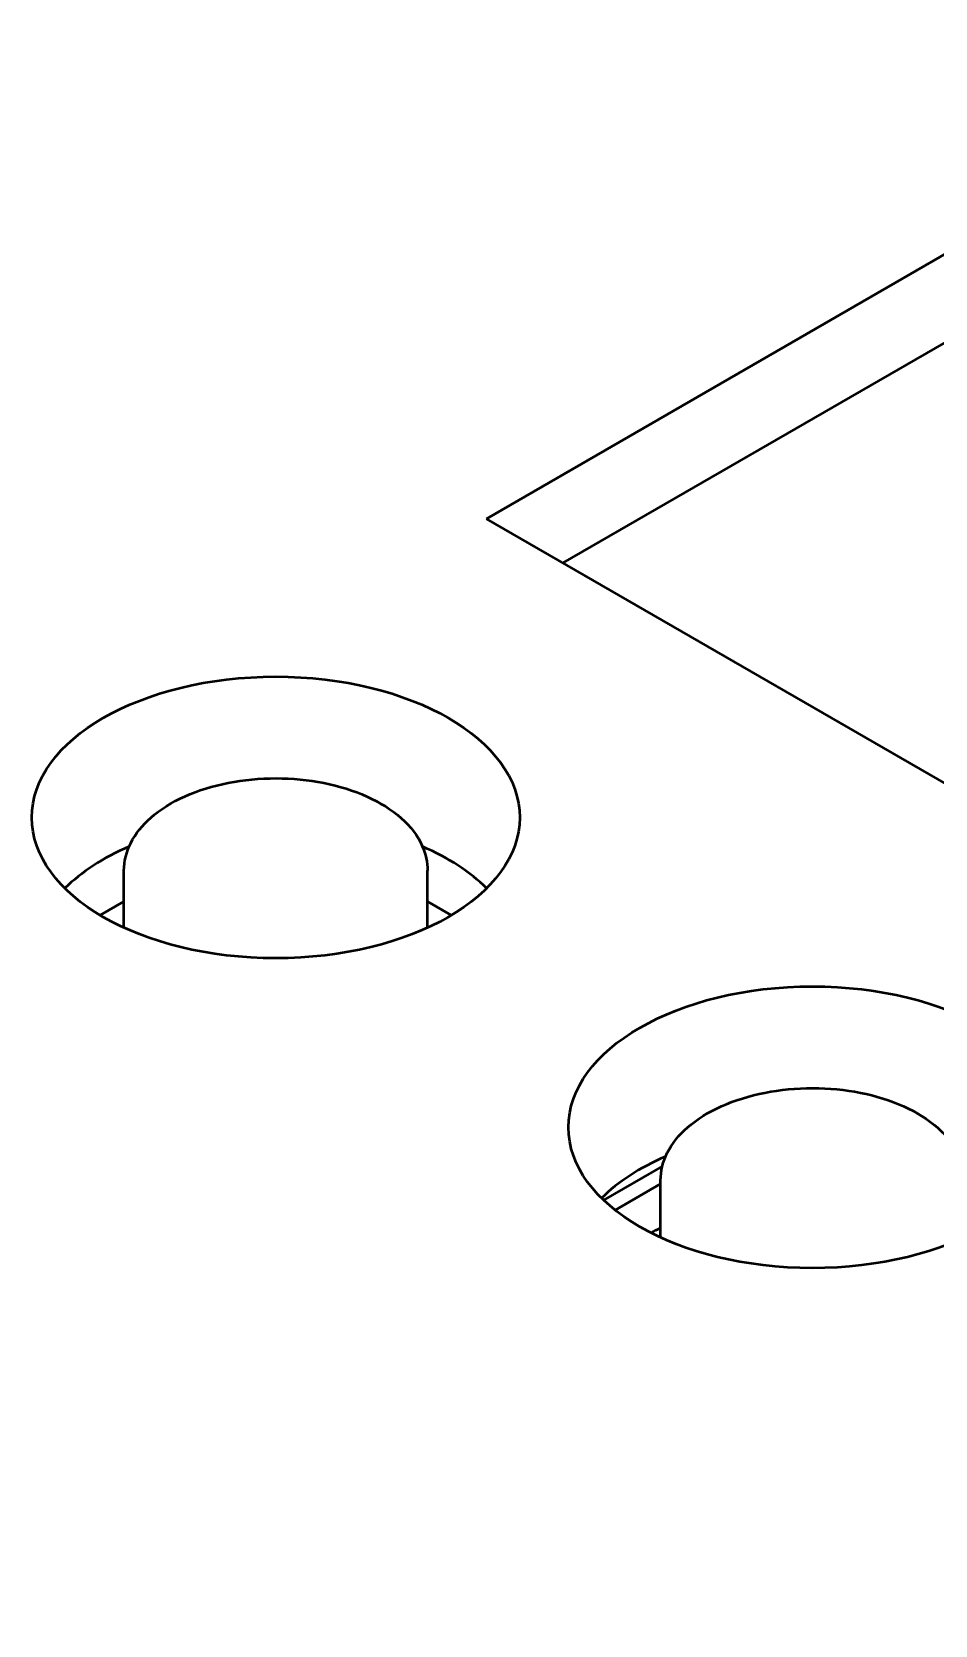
# Model space of a CAD drawing. Header units: millimetres. Extents: x 2121 to 4904, y 892 to 1933.
# Drawn here: x 3235.01 to 3242.51, y 1796.33 to 1809.56 of the extents above; entities that cross this region are included whole.
import ezdxf

# ---------------------------------------------------------------- set-up
doc = ezdxf.new("R2010")
doc.units = ezdxf.units.MM
doc.header["$LTSCALE"] = 1.8
doc.layers.add('외형선(ISO)', color=7, linetype='Continuous', lineweight=50)

msp = doc.modelspace()

# ---------------------------------------------------------------- linework, layer by layer
at = {"layer": '외형선(ISO)'}
for p, q in [((3238.787, 1805.517), (3245.788, 1809.559)), ((3239.424, 1805.15), (3245.788, 1808.824)), ((3254.697, 1796.332), (3238.787, 1805.517)), ((3235.777, 1802.122), (3235.777, 1802.596)), ((3238.297, 1802.122), (3238.297, 1802.596)), ((3235.58, 1802.225), (3235.777, 1802.339)), ((3238.297, 1802.339), (3238.494, 1802.225)), ((3240.247, 1800.143), (3239.758, 1799.861)), ((3239.855, 1799.777), (3240.232, 1799.995)), ((3240.232, 1799.55), (3240.232, 1800.024))]:
    msp.add_line(p, q, dxfattribs=at)
for centre in [(3237.037, 1803.037), (3241.492, 1800.465)]:
    msp.add_ellipse(centre, major_axis=(-2.025, 0), ratio=0.57735, dxfattribs=at)
for centre, start_param, end_param in [((3237.037, 1801.861), 5.357625, 5.756314), ((3237.037, 1801.861), 3.668464, 4.067153), ((3241.492, 1799.289), 5.357625, 5.756314)]:
    msp.add_ellipse(centre, major_axis=(-2.025, 0), ratio=0.57735, start_param=start_param, end_param=end_param, dxfattribs=at)
for points in [[(3235.777, 1802.596), (3235.777, 1802.674), (3235.797, 1802.752), (3235.872, 1802.902), (3235.929, 1802.973), (3236.08, 1803.104), (3236.175, 1803.164), (3236.392, 1803.261), (3236.514, 1803.299), (3236.771, 1803.349), (3236.905, 1803.362), (3237.174, 1803.362), (3237.308, 1803.349), (3237.563, 1803.298), (3237.684, 1803.26), (3237.902, 1803.162), (3237.999, 1803.102), (3238.155, 1802.963), (3238.216, 1802.885), (3238.282, 1802.734), (3238.297, 1802.665), (3238.297, 1802.596)], [(3240.232, 1800.024), (3240.232, 1800.102), (3240.251, 1800.18), (3240.326, 1800.33), (3240.384, 1800.401), (3240.534, 1800.532), (3240.63, 1800.592), (3240.847, 1800.689), (3240.969, 1800.727), (3241.226, 1800.777), (3241.36, 1800.79), (3241.629, 1800.79), (3241.763, 1800.777), (3242.018, 1800.726), (3242.139, 1800.688), (3242.357, 1800.59), (3242.454, 1800.53), (3242.61, 1800.391), (3242.67, 1800.313), (3242.737, 1800.162), (3242.752, 1800.093), (3242.752, 1800.024)]]:
    msp.add_open_spline(points, degree=3, knots=[3.926991, 3.926991, 3.926991, 3.926991, 4.208416, 4.208416, 4.510143, 4.510143, 4.837669, 4.837669, 5.16978, 5.16978, 5.49997, 5.49997, 5.829237, 5.829237, 6.159446, 6.159446, 6.491561, 6.491561, 6.818812, 6.818812, 7.068583, 7.068583, 7.068583, 7.068583], dxfattribs=at)
msp.add_open_spline([(3240.154, 1799.588), (3240.18, 1799.602), (3240.206, 1799.617), (3240.232, 1799.63)], degree=3, dxfattribs=at)

doc.saveas('drawing.dxf')
